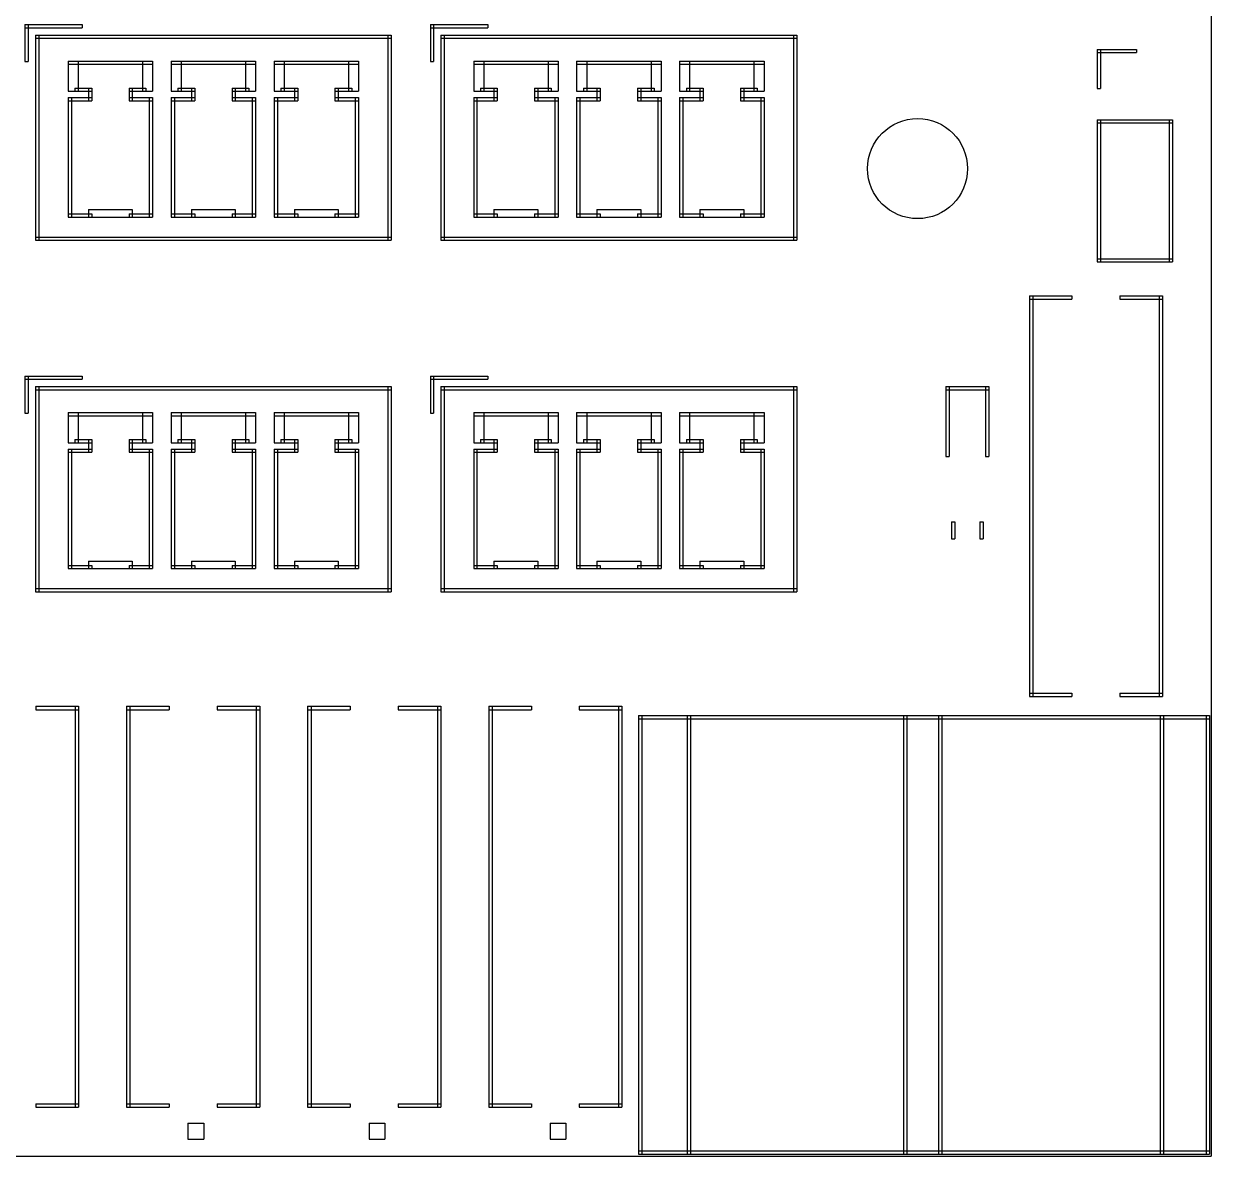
# Model space of a CAD drawing. Header units: metres. Extents: x 0 to 6012, y -4605 to 0.
# Drawn here: x 4131 to 5860, y -4605 to -2956 of the extents above; entities that cross this region are included whole.
import ezdxf

# ---------------------------------------------------------------- set-up
doc = ezdxf.new("R2010")
doc.units = ezdxf.units.M

msp = doc.modelspace()

# ---------------------------------------------------------------- linework, layer by layer
for p in [(5860.23622, 0), (0, -4604.96063)]:
    msp.add_line(p, (5860.23622, -4604.96063))
msp.add_circle((5432.503937, -3167.07874), 72.834646)
at = {"layer": '1'}
for p, q in [((4132.480315, -2957.283465), (4215.944882, -2957.283465)), ((4132.480315, -2957.283465), (4132.480315, -2962.007874)), ((4132.480315, -2957.283465), (4137.204724, -2957.283465)), ((4132.480315, -2957.283465), (4132.480315, -3011.220472)), ((4137.204724, -2957.283465), (4137.204724, -3011.220472)), ((4215.944882, -2957.283465), (4215.944882, -2962.007874)), ((4723.031496, -2957.283465), (4806.496063, -2957.283465)), ((4723.031496, -2957.283465), (4723.031496, -2962.007874)), ((4723.031496, -2957.283465), (4727.755906, -2957.283465)), ((4723.031496, -2957.283465), (4723.031496, -3011.220472)), ((4727.755906, -2957.283465), (4727.755906, -3011.220472)), ((4806.496063, -2957.283465), (4806.496063, -2962.007874)), ((4132.480315, -2962.007874), (4215.944882, -2962.007874)), ((4147.834646, -2972.637795), (4152.559055, -2972.637795)), ((4147.834646, -2972.637795), (4147.834646, -3271.456693)), ((4147.834646, -2972.637795), (4665.944882, -2972.637795)), ((4147.834646, -2972.637795), (4147.834646, -2977.362205)), ((4152.559055, -2972.637795), (4152.559055, -3271.456693)), ((4661.220472, -2972.637795), (4665.944882, -2972.637795)), ((4661.220472, -2972.637795), (4661.220472, -3271.456693)), ((4665.944882, -2972.637795), (4665.944882, -2977.362205)), ((4665.944882, -2972.637795), (4665.944882, -3271.456693)), ((4723.031496, -2962.007874), (4806.496063, -2962.007874)), ((4738.385827, -2972.637795), (4743.110236, -2972.637795)), ((4738.385827, -2972.637795), (4738.385827, -3271.456693)), ((4738.385827, -2972.637795), (5256.496063, -2972.637795)), ((4738.385827, -2972.637795), (4738.385827, -2977.362205)), ((4743.110236, -2972.637795), (4743.110236, -3271.456693)), ((5251.771654, -2972.637795), (5256.496063, -2972.637795)), ((5251.771654, -2972.637795), (5251.771654, -3271.456693)), ((5256.496063, -2972.637795), (5256.496063, -2977.362205)), ((5256.496063, -2972.637795), (5256.496063, -3271.456693)), ((4147.834646, -2977.362205), (4665.944882, -2977.362205)), ((4738.385827, -2977.362205), (5256.496063, -2977.362205)), ((5694.291339, -2993.503937), (5699.015748, -2993.503937)), ((5694.291339, -2993.503937), (5694.291339, -3050.590551)), ((5694.291339, -2993.503937), (5751.377953, -2993.503937)), ((5694.291339, -2993.503937), (5694.291339, -2998.228346)), ((5694.291339, -2998.228346), (5751.377953, -2998.228346)), ((5699.015748, -2993.503937), (5699.015748, -3050.590551)), ((5751.377953, -2993.503937), (5751.377953, -2998.228346)), ((4132.480315, -3011.220472), (4137.204724, -3011.220472)), ((4195.472441, -3010.433071), (4210.03937, -3010.433071)), ((4195.472441, -3010.433071), (4195.472441, -3054.527559)), ((4195.472441, -3010.433071), (4318.307087, -3010.433071)), ((4195.472441, -3010.433071), (4195.472441, -3015.15748)), ((4195.472441, -3015.15748), (4318.307087, -3015.15748)), ((4210.03937, -3010.433071), (4210.03937, -3054.527559)), ((4303.740157, -3010.433071), (4318.307087, -3010.433071)), ((4303.740157, -3010.433071), (4303.740157, -3054.527559)), ((4318.307087, -3010.433071), (4318.307087, -3015.15748)), ((4318.307087, -3010.433071), (4318.307087, -3054.527559)), ((4345.472441, -3010.433071), (4468.307087, -3010.433071)), ((4345.472441, -3010.433071), (4345.472441, -3015.15748)), ((4345.472441, -3010.433071), (4360.03937, -3010.433071)), ((4345.472441, -3010.433071), (4345.472441, -3054.527559)), ((4345.472441, -3015.15748), (4468.307087, -3015.15748)), ((4360.03937, -3010.433071), (4360.03937, -3054.527559)), ((4453.740157, -3010.433071), (4468.307087, -3010.433071)), ((4453.740157, -3010.433071), (4453.740157, -3054.527559)), ((4468.307087, -3010.433071), (4468.307087, -3054.527559)), ((4468.307087, -3010.433071), (4468.307087, -3015.15748)), ((4495.472441, -3010.433071), (4618.307087, -3010.433071)), ((4495.472441, -3010.433071), (4495.472441, -3015.15748)), ((4495.472441, -3010.433071), (4510.03937, -3010.433071)), ((4495.472441, -3010.433071), (4495.472441, -3054.527559)), ((4495.472441, -3015.15748), (4618.307087, -3015.15748)), ((4510.03937, -3010.433071), (4510.03937, -3054.527559)), ((4603.740157, -3010.433071), (4618.307087, -3010.433071)), ((4603.740157, -3010.433071), (4603.740157, -3054.527559)), ((4618.307087, -3010.433071), (4618.307087, -3015.15748)), ((4618.307087, -3010.433071), (4618.307087, -3054.527559)), ((4723.031496, -3011.220472), (4727.755906, -3011.220472)), ((4786.023622, -3010.433071), (4800.590551, -3010.433071)), ((4786.023622, -3010.433071), (4786.023622, -3054.527559)), ((4786.023622, -3010.433071), (4908.858268, -3010.433071)), ((4786.023622, -3010.433071), (4786.023622, -3015.15748)), ((4786.023622, -3015.15748), (4908.858268, -3015.15748)), ((4800.590551, -3010.433071), (4800.590551, -3054.527559)), ((4894.291339, -3010.433071), (4908.858268, -3010.433071)), ((4894.291339, -3010.433071), (4894.291339, -3054.527559)), ((4908.858268, -3010.433071), (4908.858268, -3015.15748)), ((4908.858268, -3010.433071), (4908.858268, -3054.527559)), ((4936.023622, -3010.433071), (5058.858268, -3010.433071)), ((4936.023622, -3010.433071), (4936.023622, -3015.15748)), ((4936.023622, -3010.433071), (4950.590551, -3010.433071)), ((4936.023622, -3010.433071), (4936.023622, -3054.527559)), ((4936.023622, -3015.15748), (5058.858268, -3015.15748)), ((4950.590551, -3010.433071), (4950.590551, -3054.527559)), ((5044.291339, -3010.433071), (5058.858268, -3010.433071)), ((5044.291339, -3010.433071), (5044.291339, -3054.527559)), ((5058.858268, -3010.433071), (5058.858268, -3054.527559)), ((5058.858268, -3010.433071), (5058.858268, -3015.15748)), ((5086.023622, -3010.433071), (5208.858268, -3010.433071)), ((5086.023622, -3010.433071), (5086.023622, -3015.15748)), ((5086.023622, -3010.433071), (5100.590551, -3010.433071)), ((5086.023622, -3010.433071), (5086.023622, -3054.527559)), ((5086.023622, -3015.15748), (5208.858268, -3015.15748)), ((5100.590551, -3010.433071), (5100.590551, -3054.527559)), ((5194.291339, -3010.433071), (5208.858268, -3010.433071)), ((5194.291339, -3010.433071), (5194.291339, -3054.527559)), ((5208.858268, -3010.433071), (5208.858268, -3015.15748)), ((5208.858268, -3010.433071), (5208.858268, -3054.527559)), ((4195.472441, -3054.527559), (4210.03937, -3054.527559)), ((4205.314961, -3049.80315), (4229.724409, -3049.80315)), ((4205.314961, -3049.80315), (4205.314961, -3054.527559)), ((4205.314961, -3054.527559), (4229.724409, -3054.527559)), ((4225, -3049.80315), (4229.724409, -3049.80315)), ((4225, -3049.80315), (4225, -3068.307087)), ((4229.724409, -3049.80315), (4229.724409, -3068.307087)), ((4229.724409, -3049.80315), (4229.724409, -3054.527559)), ((4284.055118, -3049.80315), (4308.464567, -3049.80315)), ((4284.055118, -3049.80315), (4284.055118, -3054.527559)), ((4284.055118, -3049.80315), (4288.779528, -3049.80315)), ((4284.055118, -3049.80315), (4284.055118, -3068.307087)), ((4284.055118, -3054.527559), (4308.464567, -3054.527559)), ((4288.779528, -3049.80315), (4288.779528, -3068.307087)), ((4303.740157, -3054.527559), (4318.307087, -3054.527559)), ((4308.464567, -3049.80315), (4308.464567, -3054.527559)), ((4345.472441, -3054.527559), (4360.03937, -3054.527559)), ((4355.314961, -3049.80315), (4379.724409, -3049.80315)), ((4355.314961, -3049.80315), (4355.314961, -3054.527559)), ((4355.314961, -3054.527559), (4379.724409, -3054.527559)), ((4375, -3049.80315), (4379.724409, -3049.80315)), ((4375, -3049.80315), (4375, -3068.307087)), ((4379.724409, -3049.80315), (4379.724409, -3068.307087)), ((4379.724409, -3049.80315), (4379.724409, -3054.527559)), ((4434.055118, -3049.80315), (4458.464567, -3049.80315)), ((4434.055118, -3049.80315), (4434.055118, -3054.527559)), ((4434.055118, -3049.80315), (4438.779528, -3049.80315)), ((4434.055118, -3049.80315), (4434.055118, -3068.307087)), ((4434.055118, -3054.527559), (4458.464567, -3054.527559)), ((4438.779528, -3049.80315), (4438.779528, -3068.307087)), ((4453.740157, -3054.527559), (4468.307087, -3054.527559)), ((4458.464567, -3049.80315), (4458.464567, -3054.527559)), ((4495.472441, -3054.527559), (4510.03937, -3054.527559)), ((4505.314961, -3049.80315), (4529.724409, -3049.80315)), ((4505.314961, -3049.80315), (4505.314961, -3054.527559)), ((4505.314961, -3054.527559), (4529.724409, -3054.527559)), ((4525, -3049.80315), (4529.724409, -3049.80315)), ((4525, -3049.80315), (4525, -3068.307087)), ((4529.724409, -3049.80315), (4529.724409, -3054.527559)), ((4529.724409, -3049.80315), (4529.724409, -3068.307087)), ((4584.055118, -3049.80315), (4588.779528, -3049.80315)), ((4584.055118, -3049.80315), (4584.055118, -3068.307087)), ((4584.055118, -3049.80315), (4608.464567, -3049.80315)), ((4584.055118, -3049.80315), (4584.055118, -3054.527559)), ((4584.055118, -3054.527559), (4608.464567, -3054.527559)), ((4588.779528, -3049.80315), (4588.779528, -3068.307087)), ((4603.740157, -3054.527559), (4618.307087, -3054.527559)), ((4608.464567, -3049.80315), (4608.464567, -3054.527559)), ((4786.023622, -3054.527559), (4800.590551, -3054.527559)), ((4795.866142, -3049.80315), (4820.275591, -3049.80315)), ((4795.866142, -3049.80315), (4795.866142, -3054.527559)), ((4795.866142, -3054.527559), (4820.275591, -3054.527559)), ((4815.551181, -3049.80315), (4820.275591, -3049.80315)), ((4815.551181, -3049.80315), (4815.551181, -3068.307087)), ((4820.275591, -3049.80315), (4820.275591, -3068.307087)), ((4820.275591, -3049.80315), (4820.275591, -3054.527559)), ((4874.606299, -3049.80315), (4899.015748, -3049.80315)), ((4874.606299, -3049.80315), (4874.606299, -3054.527559)), ((4874.606299, -3049.80315), (4879.330709, -3049.80315)), ((4874.606299, -3049.80315), (4874.606299, -3068.307087)), ((4874.606299, -3054.527559), (4899.015748, -3054.527559)), ((4879.330709, -3049.80315), (4879.330709, -3068.307087)), ((4894.291339, -3054.527559), (4908.858268, -3054.527559)), ((4899.015748, -3049.80315), (4899.015748, -3054.527559)), ((4936.023622, -3054.527559), (4950.590551, -3054.527559)), ((4945.866142, -3049.80315), (4970.275591, -3049.80315)), ((4945.866142, -3049.80315), (4945.866142, -3054.527559)), ((4945.866142, -3054.527559), (4970.275591, -3054.527559)), ((4965.551181, -3049.80315), (4970.275591, -3049.80315)), ((4965.551181, -3049.80315), (4965.551181, -3068.307087)), ((4970.275591, -3049.80315), (4970.275591, -3068.307087)), ((4970.275591, -3049.80315), (4970.275591, -3054.527559)), ((5024.606299, -3049.80315), (5049.015748, -3049.80315)), ((5024.606299, -3049.80315), (5024.606299, -3054.527559)), ((5024.606299, -3049.80315), (5029.330709, -3049.80315)), ((5024.606299, -3049.80315), (5024.606299, -3068.307087)), ((5024.606299, -3054.527559), (5049.015748, -3054.527559)), ((5029.330709, -3049.80315), (5029.330709, -3068.307087)), ((5044.291339, -3054.527559), (5058.858268, -3054.527559)), ((5049.015748, -3049.80315), (5049.015748, -3054.527559)), ((5086.023622, -3054.527559), (5100.590551, -3054.527559)), ((5095.866142, -3049.80315), (5120.275591, -3049.80315)), ((5095.866142, -3049.80315), (5095.866142, -3054.527559)), ((5095.866142, -3054.527559), (5120.275591, -3054.527559)), ((5115.551181, -3049.80315), (5120.275591, -3049.80315)), ((5115.551181, -3049.80315), (5115.551181, -3068.307087)), ((5120.275591, -3049.80315), (5120.275591, -3054.527559)), ((5120.275591, -3049.80315), (5120.275591, -3068.307087)), ((5174.606299, -3049.80315), (5179.330709, -3049.80315)), ((5174.606299, -3049.80315), (5174.606299, -3068.307087)), ((5174.606299, -3049.80315), (5199.015748, -3049.80315)), ((5174.606299, -3049.80315), (5174.606299, -3054.527559)), ((5174.606299, -3054.527559), (5199.015748, -3054.527559)), ((5179.330709, -3049.80315), (5179.330709, -3068.307087)), ((5194.291339, -3054.527559), (5208.858268, -3054.527559)), ((5199.015748, -3049.80315), (5199.015748, -3054.527559)), ((5694.291339, -3050.590551), (5699.015748, -3050.590551)), ((4195.472441, -3063.582677), (4200.19685, -3063.582677)), ((4195.472441, -3063.582677), (4195.472441, -3237.598425)), ((4195.472441, -3063.582677), (4229.724409, -3063.582677)), ((4195.472441, -3063.582677), (4195.472441, -3068.307087)), ((4195.472441, -3068.307087), (4229.724409, -3068.307087)), ((4200.19685, -3063.582677), (4200.19685, -3237.598425)), ((4225, -3068.307087), (4229.724409, -3068.307087)), ((4229.724409, -3063.582677), (4229.724409, -3068.307087)), ((4284.055118, -3063.582677), (4318.307087, -3063.582677)), ((4284.055118, -3063.582677), (4284.055118, -3068.307087)), ((4284.055118, -3068.307087), (4288.779528, -3068.307087)), ((4284.055118, -3068.307087), (4318.307087, -3068.307087)), ((4313.582677, -3063.582677), (4318.307087, -3063.582677)), ((4313.582677, -3063.582677), (4313.582677, -3237.598425)), ((4318.307087, -3063.582677), (4318.307087, -3237.598425)), ((4318.307087, -3063.582677), (4318.307087, -3068.307087)), ((4345.472441, -3063.582677), (4379.724409, -3063.582677)), ((4345.472441, -3063.582677), (4345.472441, -3068.307087)), ((4345.472441, -3063.582677), (4350.19685, -3063.582677)), ((4345.472441, -3063.582677), (4345.472441, -3237.598425)), ((4345.472441, -3068.307087), (4379.724409, -3068.307087)), ((4350.19685, -3063.582677), (4350.19685, -3237.598425)), ((4375, -3068.307087), (4379.724409, -3068.307087)), ((4379.724409, -3063.582677), (4379.724409, -3068.307087)), ((4434.055118, -3063.582677), (4468.307087, -3063.582677)), ((4434.055118, -3063.582677), (4434.055118, -3068.307087)), ((4434.055118, -3068.307087), (4468.307087, -3068.307087)), ((4434.055118, -3068.307087), (4438.779528, -3068.307087)), ((4463.582677, -3063.582677), (4468.307087, -3063.582677)), ((4463.582677, -3063.582677), (4463.582677, -3237.598425)), ((4468.307087, -3063.582677), (4468.307087, -3068.307087)), ((4468.307087, -3063.582677), (4468.307087, -3237.598425)), ((4495.472441, -3063.582677), (4500.19685, -3063.582677)), ((4495.472441, -3063.582677), (4495.472441, -3237.598425)), ((4495.472441, -3063.582677), (4529.724409, -3063.582677)), ((4495.472441, -3063.582677), (4495.472441, -3068.307087)), ((4495.472441, -3068.307087), (4529.724409, -3068.307087)), ((4500.19685, -3063.582677), (4500.19685, -3237.598425)), ((4525, -3068.307087), (4529.724409, -3068.307087)), ((4529.724409, -3063.582677), (4529.724409, -3068.307087)), ((4584.055118, -3063.582677), (4618.307087, -3063.582677)), ((4584.055118, -3063.582677), (4584.055118, -3068.307087)), ((4584.055118, -3068.307087), (4588.779528, -3068.307087)), ((4584.055118, -3068.307087), (4618.307087, -3068.307087)), ((4613.582677, -3063.582677), (4618.307087, -3063.582677)), ((4613.582677, -3063.582677), (4613.582677, -3237.598425)), ((4618.307087, -3063.582677), (4618.307087, -3068.307087)), ((4618.307087, -3063.582677), (4618.307087, -3237.598425)), ((4786.023622, -3063.582677), (4790.748031, -3063.582677)), ((4786.023622, -3063.582677), (4786.023622, -3237.598425)), ((4786.023622, -3063.582677), (4820.275591, -3063.582677)), ((4786.023622, -3063.582677), (4786.023622, -3068.307087)), ((4786.023622, -3068.307087), (4820.275591, -3068.307087)), ((4790.748031, -3063.582677), (4790.748031, -3237.598425)), ((4815.551181, -3068.307087), (4820.275591, -3068.307087)), ((4820.275591, -3063.582677), (4820.275591, -3068.307087)), ((4874.606299, -3063.582677), (4908.858268, -3063.582677)), ((4874.606299, -3063.582677), (4874.606299, -3068.307087)), ((4874.606299, -3068.307087), (4879.330709, -3068.307087)), ((4874.606299, -3068.307087), (4908.858268, -3068.307087)), ((4904.133858, -3063.582677), (4908.858268, -3063.582677)), ((4904.133858, -3063.582677), (4904.133858, -3237.598425)), ((4908.858268, -3063.582677), (4908.858268, -3237.598425)), ((4908.858268, -3063.582677), (4908.858268, -3068.307087)), ((4936.023622, -3063.582677), (4970.275591, -3063.582677)), ((4936.023622, -3063.582677), (4936.023622, -3068.307087)), ((4936.023622, -3063.582677), (4940.748031, -3063.582677)), ((4936.023622, -3063.582677), (4936.023622, -3237.598425)), ((4936.023622, -3068.307087), (4970.275591, -3068.307087)), ((4940.748031, -3063.582677), (4940.748031, -3237.598425)), ((4965.551181, -3068.307087), (4970.275591, -3068.307087)), ((4970.275591, -3063.582677), (4970.275591, -3068.307087)), ((5024.606299, -3063.582677), (5058.858268, -3063.582677)), ((5024.606299, -3063.582677), (5024.606299, -3068.307087)), ((5024.606299, -3068.307087), (5058.858268, -3068.307087)), ((5024.606299, -3068.307087), (5029.330709, -3068.307087)), ((5054.133858, -3063.582677), (5058.858268, -3063.582677)), ((5054.133858, -3063.582677), (5054.133858, -3237.598425)), ((5058.858268, -3063.582677), (5058.858268, -3068.307087)), ((5058.858268, -3063.582677), (5058.858268, -3237.598425)), ((5086.023622, -3063.582677), (5090.748031, -3063.582677)), ((5086.023622, -3063.582677), (5086.023622, -3237.598425)), ((5086.023622, -3063.582677), (5120.275591, -3063.582677)), ((5086.023622, -3063.582677), (5086.023622, -3068.307087)), ((5086.023622, -3068.307087), (5120.275591, -3068.307087)), ((5090.748031, -3063.582677), (5090.748031, -3237.598425)), ((5115.551181, -3068.307087), (5120.275591, -3068.307087)), ((5120.275591, -3063.582677), (5120.275591, -3068.307087)), ((5174.606299, -3063.582677), (5208.858268, -3063.582677)), ((5174.606299, -3063.582677), (5174.606299, -3068.307087)), ((5174.606299, -3068.307087), (5179.330709, -3068.307087)), ((5174.606299, -3068.307087), (5208.858268, -3068.307087)), ((5204.133858, -3063.582677), (5208.858268, -3063.582677)), ((5204.133858, -3063.582677), (5204.133858, -3237.598425)), ((5208.858268, -3063.582677), (5208.858268, -3068.307087)), ((5208.858268, -3063.582677), (5208.858268, -3237.598425)), ((5694.291339, -3095.866142), (5803.740157, -3095.866142)), ((5694.291339, -3095.866142), (5694.291339, -3100.590551)), ((5694.291339, -3095.866142), (5699.015748, -3095.866142)), ((5694.291339, -3095.866142), (5694.291339, -3302.952756)), ((5694.291339, -3100.590551), (5803.740157, -3100.590551)), ((5699.015748, -3095.866142), (5699.015748, -3302.952756)), ((5799.015748, -3095.866142), (5803.740157, -3095.866142)), ((5799.015748, -3095.866142), (5799.015748, -3302.952756)), ((5803.740157, -3095.866142), (5803.740157, -3100.590551)), ((5803.740157, -3095.866142), (5803.740157, -3302.952756)), ((4195.472441, -3232.874016), (4229.724409, -3232.874016)), ((4195.472441, -3232.874016), (4195.472441, -3237.598425)), ((4225, -3226.65), (4288.76563, -3226.65)), ((4225, -3226.65), (4225, -3237.598425)), ((4229.724409, -3232.874016), (4229.724409, -3237.598425)), ((4284.055118, -3232.874016), (4318.307087, -3232.874016)), ((4284.055118, -3232.874016), (4284.055118, -3237.598425)), ((4288.76563, -3226.65), (4288.76563, -3237.598425)), ((4318.307087, -3232.874016), (4318.307087, -3237.598425)), ((4345.472441, -3232.874016), (4379.724409, -3232.874016)), ((4345.472441, -3232.874016), (4345.472441, -3237.598425)), ((4375, -3226.65), (4438.76563, -3226.65)), ((4375, -3226.65), (4375, -3237.598425)), ((4379.724409, -3232.874016), (4379.724409, -3237.598425)), ((4434.055118, -3232.874016), (4468.307087, -3232.874016)), ((4434.055118, -3232.874016), (4434.055118, -3237.598425)), ((4438.76563, -3226.65), (4438.76563, -3237.598425)), ((4468.307087, -3232.874016), (4468.307087, -3237.598425)), ((4495.472441, -3232.874016), (4529.724409, -3232.874016)), ((4495.472441, -3232.874016), (4495.472441, -3237.598425)), ((4525, -3226.65), (4588.76563, -3226.65)), ((4525, -3226.65), (4525, -3237.598425)), ((4529.724409, -3232.874016), (4529.724409, -3237.598425)), ((4584.055118, -3232.874016), (4618.307087, -3232.874016)), ((4584.055118, -3232.874016), (4584.055118, -3237.598425)), ((4588.76563, -3226.65), (4588.76563, -3237.598425)), ((4618.307087, -3232.874016), (4618.307087, -3237.598425)), ((4786.023622, -3232.874016), (4820.275591, -3232.874016)), ((4786.023622, -3232.874016), (4786.023622, -3237.598425)), ((4815.551181, -3226.65), (4879.316811, -3226.65)), ((4815.551181, -3226.65), (4815.551181, -3237.598425)), ((4820.275591, -3232.874016), (4820.275591, -3237.598425)), ((4874.606299, -3232.874016), (4908.858268, -3232.874016)), ((4874.606299, -3232.874016), (4874.606299, -3237.598425)), ((4879.316811, -3226.65), (4879.316811, -3237.598425)), ((4908.858268, -3232.874016), (4908.858268, -3237.598425)), ((4936.023622, -3232.874016), (4970.275591, -3232.874016)), ((4936.023622, -3232.874016), (4936.023622, -3237.598425)), ((4965.551181, -3226.65), (5029.316811, -3226.65)), ((4965.551181, -3226.65), (4965.551181, -3237.598425)), ((4970.275591, -3232.874016), (4970.275591, -3237.598425)), ((5024.606299, -3232.874016), (5058.858268, -3232.874016)), ((5024.606299, -3232.874016), (5024.606299, -3237.598425)), ((5029.316811, -3226.65), (5029.316811, -3237.598425)), ((5058.858268, -3232.874016), (5058.858268, -3237.598425)), ((5086.023622, -3232.874016), (5120.275591, -3232.874016)), ((5086.023622, -3232.874016), (5086.023622, -3237.598425)), ((5115.551181, -3226.65), (5179.316811, -3226.65)), ((5115.551181, -3226.65), (5115.551181, -3237.598425)), ((5120.275591, -3232.874016), (5120.275591, -3237.598425)), ((5174.606299, -3232.874016), (5208.858268, -3232.874016)), ((5174.606299, -3232.874016), (5174.606299, -3237.598425)), ((5179.316811, -3226.65), (5179.316811, -3237.598425)), ((5208.858268, -3232.874016), (5208.858268, -3237.598425)), ((4195.472441, -3237.598425), (4200.19685, -3237.598425)), ((4195.472441, -3237.598425), (4229.724409, -3237.598425)), ((4225, -3237.598425), (4288.76563, -3237.598425)), ((4284.055118, -3237.598425), (4318.307087, -3237.598425)), ((4313.582677, -3237.598425), (4318.307087, -3237.598425)), ((4345.472441, -3237.598425), (4379.724409, -3237.598425)), ((4345.472441, -3237.598425), (4350.19685, -3237.598425)), ((4375, -3237.598425), (4438.76563, -3237.598425)), ((4434.055118, -3237.598425), (4468.307087, -3237.598425)), ((4463.582677, -3237.598425), (4468.307087, -3237.598425)), ((4495.472441, -3237.598425), (4529.724409, -3237.598425)), ((4495.472441, -3237.598425), (4500.19685, -3237.598425)), ((4525, -3237.598425), (4588.76563, -3237.598425)), ((4584.055118, -3237.598425), (4618.307087, -3237.598425)), ((4613.582677, -3237.598425), (4618.307087, -3237.598425)), ((4786.023622, -3237.598425), (4790.748031, -3237.598425)), ((4786.023622, -3237.598425), (4820.275591, -3237.598425)), ((4815.551181, -3237.598425), (4879.316811, -3237.598425)), ((4874.606299, -3237.598425), (4908.858268, -3237.598425)), ((4904.133858, -3237.598425), (4908.858268, -3237.598425)), ((4936.023622, -3237.598425), (4970.275591, -3237.598425)), ((4936.023622, -3237.598425), (4940.748031, -3237.598425)), ((4965.551181, -3237.598425), (5029.316811, -3237.598425)), ((5024.606299, -3237.598425), (5058.858268, -3237.598425)), ((5054.133858, -3237.598425), (5058.858268, -3237.598425)), ((5086.023622, -3237.598425), (5120.275591, -3237.598425)), ((5086.023622, -3237.598425), (5090.748031, -3237.598425)), ((5115.551181, -3237.598425), (5179.316811, -3237.598425)), ((5174.606299, -3237.598425), (5208.858268, -3237.598425)), ((5204.133858, -3237.598425), (5208.858268, -3237.598425)), ((4147.834646, -3266.732283), (4665.944882, -3266.732283)), ((4147.834646, -3266.732283), (4147.834646, -3271.456693)), ((4665.944882, -3266.732283), (4665.944882, -3271.456693)), ((4738.385827, -3266.732283), (5256.496063, -3266.732283)), ((4738.385827, -3266.732283), (4738.385827, -3271.456693)), ((5256.496063, -3266.732283), (5256.496063, -3271.456693)), ((4147.834646, -3271.456693), (4152.559055, -3271.456693)), ((4147.834646, -3271.456693), (4665.944882, -3271.456693)), ((4661.220472, -3271.456693), (4665.944882, -3271.456693)), ((4738.385827, -3271.456693), (4743.110236, -3271.456693)), ((4738.385827, -3271.456693), (5256.496063, -3271.456693)), ((5251.771654, -3271.456693), (5256.496063, -3271.456693)), ((5694.291339, -3298.228346), (5803.740157, -3298.228346)), ((5694.291339, -3298.228346), (5694.291339, -3302.952756)), ((5694.291339, -3302.952756), (5699.015748, -3302.952756)), ((5694.291339, -3302.952756), (5803.740157, -3302.952756)), ((5799.015748, -3302.952756), (5803.740157, -3302.952756)), ((5803.740157, -3298.228346), (5803.740157, -3302.952756)), ((5595.295276, -3352.106299), (5600.295276, -3352.106299)), ((5595.295276, -3352.106299), (5595.295276, -3935.846457)), ((5595.295276, -3352.106299), (5657.38189, -3352.106299)), ((5595.295276, -3352.106299), (5595.295276, -3357.106299)), ((5600.295276, -3352.106299), (5600.295276, -3935.846457)), ((5657.38189, -3352.106299), (5657.38189, -3357.106299)), ((5727.185039, -3352.106299), (5789.271654, -3352.106299)), ((5727.185039, -3352.106299), (5727.185039, -3357.106299)), ((5784.271654, -3352.106299), (5789.271654, -3352.106299)), ((5784.271654, -3352.106299), (5784.271654, -3935.846457)), ((5789.271654, -3352.106299), (5789.271654, -3935.846457)), ((5789.271654, -3352.106299), (5789.271654, -3357.106299)), ((5595.295276, -3357.106299), (5657.38189, -3357.106299)), ((5727.185039, -3357.106299), (5789.271654, -3357.106299)), ((4132.480315, -3469.094488), (4215.944882, -3469.094488)), ((4132.480315, -3469.094488), (4132.480315, -3473.818898)), ((4132.480315, -3469.094488), (4137.204724, -3469.094488)), ((4132.480315, -3469.094488), (4132.480315, -3523.031496)), ((4132.480315, -3473.818898), (4215.944882, -3473.818898)), ((4137.204724, -3469.094488), (4137.204724, -3523.031496)), ((4215.944882, -3469.094488), (4215.944882, -3473.818898)), ((4723.031496, -3469.094488), (4806.496063, -3469.094488)), ((4723.031496, -3469.094488), (4723.031496, -3473.818898)), ((4723.031496, -3469.094488), (4727.755906, -3469.094488)), ((4723.031496, -3469.094488), (4723.031496, -3523.031496)), ((4723.031496, -3473.818898), (4806.496063, -3473.818898)), ((4727.755906, -3469.094488), (4727.755906, -3523.031496)), ((4806.496063, -3469.094488), (4806.496063, -3473.818898)), ((4147.834646, -3484.448819), (4152.559055, -3484.448819)), ((4147.834646, -3484.448819), (4147.834646, -3783.267717)), ((4147.834646, -3484.448819), (4665.944882, -3484.448819)), ((4147.834646, -3484.448819), (4147.834646, -3489.173228)), ((4147.834646, -3489.173228), (4665.944882, -3489.173228)), ((4152.559055, -3484.448819), (4152.559055, -3783.267717)), ((4661.220472, -3484.448819), (4665.944882, -3484.448819)), ((4661.220472, -3484.448819), (4661.220472, -3783.267717)), ((4665.944882, -3484.448819), (4665.944882, -3489.173228)), ((4665.944882, -3484.448819), (4665.944882, -3783.267717)), ((4738.385827, -3484.448819), (4743.110236, -3484.448819)), ((4738.385827, -3484.448819), (4738.385827, -3783.267717)), ((4738.385827, -3484.448819), (5256.496063, -3484.448819)), ((4738.385827, -3484.448819), (4738.385827, -3489.173228)), ((4738.385827, -3489.173228), (5256.496063, -3489.173228)), ((4743.110236, -3484.448819), (4743.110236, -3783.267717)), ((5251.771654, -3484.448819), (5256.496063, -3484.448819)), ((5251.771654, -3484.448819), (5251.771654, -3783.267717)), ((5256.496063, -3484.448819), (5256.496063, -3489.173228)), ((5256.496063, -3484.448819), (5256.496063, -3783.267717)), ((5473.622047, -3484.448819), (5478.346457, -3484.448819)), ((5473.622047, -3484.448819), (5473.622047, -3586.023622)), ((5473.622047, -3484.448819), (5536.220472, -3484.448819)), ((5473.622047, -3484.448819), (5473.622047, -3489.173228)), ((5473.622047, -3489.173228), (5536.220472, -3489.173228)), ((5478.346457, -3484.448819), (5478.346457, -3586.023622)), ((5531.496063, -3484.448819), (5536.220472, -3484.448819)), ((5531.496063, -3484.448819), (5531.496063, -3586.023622)), ((5536.220472, -3484.448819), (5536.220472, -3586.023622)), ((5536.220472, -3484.448819), (5536.220472, -3489.173228)), ((4132.480315, -3523.031496), (4137.204724, -3523.031496)), ((4195.472441, -3522.244094), (4210.03937, -3522.244094)), ((4195.472441, -3522.244094), (4195.472441, -3566.338583)), ((4195.472441, -3522.244094), (4318.307087, -3522.244094)), ((4195.472441, -3522.244094), (4195.472441, -3526.968504)), ((4195.472441, -3526.968504), (4318.307087, -3526.968504)), ((4210.03937, -3522.244094), (4210.03937, -3566.338583)), ((4303.740157, -3522.244094), (4318.307087, -3522.244094)), ((4303.740157, -3522.244094), (4303.740157, -3566.338583)), ((4318.307087, -3522.244094), (4318.307087, -3526.968504)), ((4318.307087, -3522.244094), (4318.307087, -3566.338583)), ((4345.472441, -3522.244094), (4468.307087, -3522.244094)), ((4345.472441, -3522.244094), (4345.472441, -3526.968504)), ((4345.472441, -3522.244094), (4360.03937, -3522.244094)), ((4345.472441, -3522.244094), (4345.472441, -3566.338583)), ((4345.472441, -3526.968504), (4468.307087, -3526.968504)), ((4360.03937, -3522.244094), (4360.03937, -3566.338583)), ((4453.740157, -3522.244094), (4468.307087, -3522.244094)), ((4453.740157, -3522.244094), (4453.740157, -3566.338583)), ((4468.307087, -3522.244094), (4468.307087, -3566.338583)), ((4468.307087, -3522.244094), (4468.307087, -3526.968504)), ((4495.472441, -3522.244094), (4618.307087, -3522.244094)), ((4495.472441, -3522.244094), (4495.472441, -3526.968504)), ((4495.472441, -3522.244094), (4510.03937, -3522.244094)), ((4495.472441, -3522.244094), (4495.472441, -3566.338583)), ((4495.472441, -3526.968504), (4618.307087, -3526.968504)), ((4510.03937, -3522.244094), (4510.03937, -3566.338583)), ((4603.740157, -3522.244094), (4618.307087, -3522.244094)), ((4603.740157, -3522.244094), (4603.740157, -3566.338583)), ((4618.307087, -3522.244094), (4618.307087, -3526.968504)), ((4618.307087, -3522.244094), (4618.307087, -3566.338583)), ((4723.031496, -3523.031496), (4727.755906, -3523.031496)), ((4786.023622, -3522.244094), (4800.590551, -3522.244094)), ((4786.023622, -3522.244094), (4786.023622, -3566.338583)), ((4786.023622, -3522.244094), (4908.858268, -3522.244094)), ((4786.023622, -3522.244094), (4786.023622, -3526.968504)), ((4786.023622, -3526.968504), (4908.858268, -3526.968504)), ((4800.590551, -3522.244094), (4800.590551, -3566.338583)), ((4894.291339, -3522.244094), (4908.858268, -3522.244094)), ((4894.291339, -3522.244094), (4894.291339, -3566.338583)), ((4908.858268, -3522.244094), (4908.858268, -3526.968504)), ((4908.858268, -3522.244094), (4908.858268, -3566.338583)), ((4936.023622, -3522.244094), (5058.858268, -3522.244094)), ((4936.023622, -3522.244094), (4936.023622, -3526.968504)), ((4936.023622, -3522.244094), (4950.590551, -3522.244094)), ((4936.023622, -3522.244094), (4936.023622, -3566.338583)), ((4936.023622, -3526.968504), (5058.858268, -3526.968504)), ((4950.590551, -3522.244094), (4950.590551, -3566.338583)), ((5044.291339, -3522.244094), (5058.858268, -3522.244094)), ((5044.291339, -3522.244094), (5044.291339, -3566.338583)), ((5058.858268, -3522.244094), (5058.858268, -3566.338583)), ((5058.858268, -3522.244094), (5058.858268, -3526.968504)), ((5086.023622, -3522.244094), (5208.858268, -3522.244094)), ((5086.023622, -3522.244094), (5086.023622, -3526.968504)), ((5086.023622, -3522.244094), (5100.590551, -3522.244094)), ((5086.023622, -3522.244094), (5086.023622, -3566.338583)), ((5086.023622, -3526.968504), (5208.858268, -3526.968504)), ((5100.590551, -3522.244094), (5100.590551, -3566.338583)), ((5194.291339, -3522.244094), (5208.858268, -3522.244094)), ((5194.291339, -3522.244094), (5194.291339, -3566.338583)), ((5208.858268, -3522.244094), (5208.858268, -3526.968504)), ((5208.858268, -3522.244094), (5208.858268, -3566.338583)), ((4205.314961, -3561.614173), (4229.724409, -3561.614173)), ((4205.314961, -3561.614173), (4205.314961, -3566.338583)), ((4225, -3561.614173), (4229.724409, -3561.614173)), ((4225, -3561.614173), (4225, -3580.11811)), ((4229.724409, -3561.614173), (4229.724409, -3580.11811)), ((4229.724409, -3561.614173), (4229.724409, -3566.338583)), ((4284.055118, -3561.614173), (4308.464567, -3561.614173)), ((4284.055118, -3561.614173), (4284.055118, -3566.338583)), ((4284.055118, -3561.614173), (4288.779528, -3561.614173)), ((4284.055118, -3561.614173), (4284.055118, -3580.11811)), ((4288.779528, -3561.614173), (4288.779528, -3580.11811)), ((4308.464567, -3561.614173), (4308.464567, -3566.338583)), ((4355.314961, -3561.614173), (4379.724409, -3561.614173)), ((4355.314961, -3561.614173), (4355.314961, -3566.338583)), ((4375, -3561.614173), (4379.724409, -3561.614173)), ((4375, -3561.614173), (4375, -3580.11811)), ((4379.724409, -3561.614173), (4379.724409, -3580.11811)), ((4379.724409, -3561.614173), (4379.724409, -3566.338583)), ((4434.055118, -3561.614173), (4458.464567, -3561.614173)), ((4434.055118, -3561.614173), (4434.055118, -3566.338583)), ((4434.055118, -3561.614173), (4438.779528, -3561.614173)), ((4434.055118, -3561.614173), (4434.055118, -3580.11811)), ((4438.779528, -3561.614173), (4438.779528, -3580.11811)), ((4458.464567, -3561.614173), (4458.464567, -3566.338583)), ((4505.314961, -3561.614173), (4529.724409, -3561.614173)), ((4505.314961, -3561.614173), (4505.314961, -3566.338583)), ((4525, -3561.614173), (4529.724409, -3561.614173)), ((4525, -3561.614173), (4525, -3580.11811)), ((4529.724409, -3561.614173), (4529.724409, -3566.338583)), ((4529.724409, -3561.614173), (4529.724409, -3580.11811)), ((4584.055118, -3561.614173), (4588.779528, -3561.614173)), ((4584.055118, -3561.614173), (4584.055118, -3580.11811)), ((4584.055118, -3561.614173), (4608.464567, -3561.614173)), ((4584.055118, -3561.614173), (4584.055118, -3566.338583)), ((4588.779528, -3561.614173), (4588.779528, -3580.11811)), ((4608.464567, -3561.614173), (4608.464567, -3566.338583)), ((4795.866142, -3561.614173), (4820.275591, -3561.614173)), ((4795.866142, -3561.614173), (4795.866142, -3566.338583)), ((4815.551181, -3561.614173), (4820.275591, -3561.614173)), ((4815.551181, -3561.614173), (4815.551181, -3580.11811)), ((4820.275591, -3561.614173), (4820.275591, -3580.11811)), ((4820.275591, -3561.614173), (4820.275591, -3566.338583)), ((4874.606299, -3561.614173), (4899.015748, -3561.614173)), ((4874.606299, -3561.614173), (4874.606299, -3566.338583)), ((4874.606299, -3561.614173), (4879.330709, -3561.614173)), ((4874.606299, -3561.614173), (4874.606299, -3580.11811)), ((4879.330709, -3561.614173), (4879.330709, -3580.11811)), ((4899.015748, -3561.614173), (4899.015748, -3566.338583)), ((4945.866142, -3561.614173), (4970.275591, -3561.614173)), ((4945.866142, -3561.614173), (4945.866142, -3566.338583)), ((4965.551181, -3561.614173), (4970.275591, -3561.614173)), ((4965.551181, -3561.614173), (4965.551181, -3580.11811)), ((4970.275591, -3561.614173), (4970.275591, -3580.11811)), ((4970.275591, -3561.614173), (4970.275591, -3566.338583)), ((5024.606299, -3561.614173), (5049.015748, -3561.614173)), ((5024.606299, -3561.614173), (5024.606299, -3566.338583)), ((5024.606299, -3561.614173), (5029.330709, -3561.614173)), ((5024.606299, -3561.614173), (5024.606299, -3580.11811)), ((5029.330709, -3561.614173), (5029.330709, -3580.11811)), ((5049.015748, -3561.614173), (5049.015748, -3566.338583)), ((5095.866142, -3561.614173), (5120.275591, -3561.614173)), ((5095.866142, -3561.614173), (5095.866142, -3566.338583)), ((5115.551181, -3561.614173), (5120.275591, -3561.614173)), ((5115.551181, -3561.614173), (5115.551181, -3580.11811)), ((5120.275591, -3561.614173), (5120.275591, -3566.338583)), ((5120.275591, -3561.614173), (5120.275591, -3580.11811)), ((5174.606299, -3561.614173), (5179.330709, -3561.614173)), ((5174.606299, -3561.614173), (5174.606299, -3580.11811)), ((5174.606299, -3561.614173), (5199.015748, -3561.614173)), ((5174.606299, -3561.614173), (5174.606299, -3566.338583)), ((5179.330709, -3561.614173), (5179.330709, -3580.11811)), ((5199.015748, -3561.614173), (5199.015748, -3566.338583)), ((4195.472441, -3566.338583), (4210.03937, -3566.338583)), ((4195.472441, -3575.393701), (4200.19685, -3575.393701)), ((4195.472441, -3575.393701), (4195.472441, -3749.409449)), ((4195.472441, -3575.393701), (4229.724409, -3575.393701)), ((4195.472441, -3575.393701), (4195.472441, -3580.11811)), ((4200.19685, -3575.393701), (4200.19685, -3749.409449)), ((4205.314961, -3566.338583), (4229.724409, -3566.338583)), ((4229.724409, -3575.393701), (4229.724409, -3580.11811)), ((4284.055118, -3566.338583), (4308.464567, -3566.338583)), ((4284.055118, -3575.393701), (4318.307087, -3575.393701)), ((4284.055118, -3575.393701), (4284.055118, -3580.11811)), ((4303.740157, -3566.338583), (4318.307087, -3566.338583)), ((4313.582677, -3575.393701), (4318.307087, -3575.393701)), ((4313.582677, -3575.393701), (4313.582677, -3749.409449)), ((4318.307087, -3575.393701), (4318.307087, -3749.409449)), ((4318.307087, -3575.393701), (4318.307087, -3580.11811)), ((4345.472441, -3566.338583), (4360.03937, -3566.338583)), ((4345.472441, -3575.393701), (4379.724409, -3575.393701)), ((4345.472441, -3575.393701), (4345.472441, -3580.11811)), ((4345.472441, -3575.393701), (4350.19685, -3575.393701)), ((4345.472441, -3575.393701), (4345.472441, -3749.409449)), ((4350.19685, -3575.393701), (4350.19685, -3749.409449)), ((4355.314961, -3566.338583), (4379.724409, -3566.338583)), ((4379.724409, -3575.393701), (4379.724409, -3580.11811)), ((4434.055118, -3566.338583), (4458.464567, -3566.338583)), ((4434.055118, -3575.393701), (4468.307087, -3575.393701)), ((4434.055118, -3575.393701), (4434.055118, -3580.11811)), ((4453.740157, -3566.338583), (4468.307087, -3566.338583)), ((4463.582677, -3575.393701), (4468.307087, -3575.393701)), ((4463.582677, -3575.393701), (4463.582677, -3749.409449)), ((4468.307087, -3575.393701), (4468.307087, -3580.11811)), ((4468.307087, -3575.393701), (4468.307087, -3749.409449)), ((4495.472441, -3566.338583), (4510.03937, -3566.338583)), ((4495.472441, -3575.393701), (4500.19685, -3575.393701)), ((4495.472441, -3575.393701), (4495.472441, -3749.409449)), ((4495.472441, -3575.393701), (4529.724409, -3575.393701)), ((4495.472441, -3575.393701), (4495.472441, -3580.11811)), ((4500.19685, -3575.393701), (4500.19685, -3749.409449)), ((4505.314961, -3566.338583), (4529.724409, -3566.338583)), ((4529.724409, -3575.393701), (4529.724409, -3580.11811)), ((4584.055118, -3566.338583), (4608.464567, -3566.338583)), ((4584.055118, -3575.393701), (4618.307087, -3575.393701)), ((4584.055118, -3575.393701), (4584.055118, -3580.11811)), ((4603.740157, -3566.338583), (4618.307087, -3566.338583)), ((4613.582677, -3575.393701), (4618.307087, -3575.393701)), ((4613.582677, -3575.393701), (4613.582677, -3749.409449)), ((4618.307087, -3575.393701), (4618.307087, -3580.11811)), ((4618.307087, -3575.393701), (4618.307087, -3749.409449)), ((4786.023622, -3566.338583), (4800.590551, -3566.338583)), ((4786.023622, -3575.393701), (4790.748031, -3575.393701)), ((4786.023622, -3575.393701), (4786.023622, -3749.409449)), ((4786.023622, -3575.393701), (4820.275591, -3575.393701)), ((4786.023622, -3575.393701), (4786.023622, -3580.11811)), ((4790.748031, -3575.393701), (4790.748031, -3749.409449)), ((4795.866142, -3566.338583), (4820.275591, -3566.338583)), ((4820.275591, -3575.393701), (4820.275591, -3580.11811)), ((4874.606299, -3566.338583), (4899.015748, -3566.338583)), ((4874.606299, -3575.393701), (4908.858268, -3575.393701)), ((4874.606299, -3575.393701), (4874.606299, -3580.11811)), ((4894.291339, -3566.338583), (4908.858268, -3566.338583)), ((4904.133858, -3575.393701), (4908.858268, -3575.393701)), ((4904.133858, -3575.393701), (4904.133858, -3749.409449)), ((4908.858268, -3575.393701), (4908.858268, -3749.409449)), ((4908.858268, -3575.393701), (4908.858268, -3580.11811)), ((4936.023622, -3566.338583), (4950.590551, -3566.338583)), ((4936.023622, -3575.393701), (4970.275591, -3575.393701)), ((4936.023622, -3575.393701), (4936.023622, -3580.11811)), ((4936.023622, -3575.393701), (4940.748031, -3575.393701)), ((4936.023622, -3575.393701), (4936.023622, -3749.409449)), ((4940.748031, -3575.393701), (4940.748031, -3749.409449)), ((4945.866142, -3566.338583), (4970.275591, -3566.338583)), ((4970.275591, -3575.393701), (4970.275591, -3580.11811)), ((5024.606299, -3566.338583), (5049.015748, -3566.338583)), ((5024.606299, -3575.393701), (5058.858268, -3575.393701)), ((5024.606299, -3575.393701), (5024.606299, -3580.11811)), ((5044.291339, -3566.338583), (5058.858268, -3566.338583)), ((5054.133858, -3575.393701), (5058.858268, -3575.393701)), ((5054.133858, -3575.393701), (5054.133858, -3749.409449)), ((5058.858268, -3575.393701), (5058.858268, -3580.11811)), ((5058.858268, -3575.393701), (5058.858268, -3749.409449)), ((5086.023622, -3566.338583), (5100.590551, -3566.338583)), ((5086.023622, -3575.393701), (5090.748031, -3575.393701)), ((5086.023622, -3575.393701), (5086.023622, -3749.409449)), ((5086.023622, -3575.393701), (5120.275591, -3575.393701)), ((5086.023622, -3575.393701), (5086.023622, -3580.11811)), ((5090.748031, -3575.393701), (5090.748031, -3749.409449)), ((5095.866142, -3566.338583), (5120.275591, -3566.338583)), ((5120.275591, -3575.393701), (5120.275591, -3580.11811)), ((5174.606299, -3566.338583), (5199.015748, -3566.338583)), ((5174.606299, -3575.393701), (5208.858268, -3575.393701)), ((5174.606299, -3575.393701), (5174.606299, -3580.11811)), ((5194.291339, -3566.338583), (5208.858268, -3566.338583)), ((5204.133858, -3575.393701), (5208.858268, -3575.393701)), ((5204.133858, -3575.393701), (5204.133858, -3749.409449)), ((5208.858268, -3575.393701), (5208.858268, -3580.11811)), ((5208.858268, -3575.393701), (5208.858268, -3749.409449)), ((4195.472441, -3580.11811), (4229.724409, -3580.11811)), ((4225, -3580.11811), (4229.724409, -3580.11811)), ((4284.055118, -3580.11811), (4288.779528, -3580.11811)), ((4284.055118, -3580.11811), (4318.307087, -3580.11811)), ((4345.472441, -3580.11811), (4379.724409, -3580.11811)), ((4375, -3580.11811), (4379.724409, -3580.11811)), ((4434.055118, -3580.11811), (4468.307087, -3580.11811)), ((4434.055118, -3580.11811), (4438.779528, -3580.11811)), ((4495.472441, -3580.11811), (4529.724409, -3580.11811)), ((4525, -3580.11811), (4529.724409, -3580.11811)), ((4584.055118, -3580.11811), (4588.779528, -3580.11811)), ((4584.055118, -3580.11811), (4618.307087, -3580.11811)), ((4786.023622, -3580.11811), (4820.275591, -3580.11811)), ((4815.551181, -3580.11811), (4820.275591, -3580.11811)), ((4874.606299, -3580.11811), (4879.330709, -3580.11811)), ((4874.606299, -3580.11811), (4908.858268, -3580.11811)), ((4936.023622, -3580.11811), (4970.275591, -3580.11811)), ((4965.551181, -3580.11811), (4970.275591, -3580.11811)), ((5024.606299, -3580.11811), (5058.858268, -3580.11811)), ((5024.606299, -3580.11811), (5029.330709, -3580.11811)), ((5086.023622, -3580.11811), (5120.275591, -3580.11811)), ((5115.551181, -3580.11811), (5120.275591, -3580.11811)), ((5174.606299, -3580.11811), (5179.330709, -3580.11811)), ((5174.606299, -3580.11811), (5208.858268, -3580.11811)), ((5473.622047, -3586.023622), (5478.346457, -3586.023622)), ((5531.496063, -3586.023622), (5536.220472, -3586.023622)), ((5481.988189, -3681.506929), (5486.712598, -3681.506929)), ((5481.988189, -3681.506929), (5481.988189, -3706.288346)), ((5486.712598, -3681.506929), (5486.712598, -3706.288346)), ((5523.129921, -3681.506929), (5527.854331, -3681.506929)), ((5523.129921, -3681.506929), (5523.129921, -3706.288346)), ((5527.854331, -3681.506929), (5527.854331, -3706.288346)), ((5481.988189, -3706.288346), (5486.712598, -3706.288346)), ((5523.129921, -3706.288346), (5527.854331, -3706.288346)), ((4195.472441, -3744.685039), (4229.724409, -3744.685039)), ((4195.472441, -3744.685039), (4195.472441, -3749.409449)), ((4195.472441, -3749.409449), (4200.19685, -3749.409449)), ((4195.472441, -3749.409449), (4229.724409, -3749.409449)), ((4225, -3738.461024), (4288.76563, -3738.461024)), ((4225, -3738.461024), (4225, -3749.409449)), ((4225, -3749.409449), (4288.76563, -3749.409449)), ((4229.724409, -3744.685039), (4229.724409, -3749.409449)), ((4284.055118, -3744.685039), (4318.307087, -3744.685039)), ((4284.055118, -3744.685039), (4284.055118, -3749.409449)), ((4284.055118, -3749.409449), (4318.307087, -3749.409449)), ((4288.76563, -3738.461024), (4288.76563, -3749.409449)), ((4313.582677, -3749.409449), (4318.307087, -3749.409449)), ((4318.307087, -3744.685039), (4318.307087, -3749.409449)), ((4345.472441, -3744.685039), (4379.724409, -3744.685039)), ((4345.472441, -3744.685039), (4345.472441, -3749.409449)), ((4345.472441, -3749.409449), (4379.724409, -3749.409449)), ((4345.472441, -3749.409449), (4350.19685, -3749.409449)), ((4375, -3738.461024), (4438.76563, -3738.461024)), ((4375, -3738.461024), (4375, -3749.409449)), ((4375, -3749.409449), (4438.76563, -3749.409449)), ((4379.724409, -3744.685039), (4379.724409, -3749.409449)), ((4434.055118, -3744.685039), (4468.307087, -3744.685039)), ((4434.055118, -3744.685039), (4434.055118, -3749.409449)), ((4434.055118, -3749.409449), (4468.307087, -3749.409449)), ((4438.76563, -3738.461024), (4438.76563, -3749.409449)), ((4463.582677, -3749.409449), (4468.307087, -3749.409449)), ((4468.307087, -3744.685039), (4468.307087, -3749.409449)), ((4495.472441, -3744.685039), (4529.724409, -3744.685039)), ((4495.472441, -3744.685039), (4495.472441, -3749.409449)), ((4495.472441, -3749.409449), (4529.724409, -3749.409449)), ((4495.472441, -3749.409449), (4500.19685, -3749.409449)), ((4525, -3738.461024), (4588.76563, -3738.461024)), ((4525, -3738.461024), (4525, -3749.409449)), ((4525, -3749.409449), (4588.76563, -3749.409449)), ((4529.724409, -3744.685039), (4529.724409, -3749.409449)), ((4584.055118, -3744.685039), (4618.307087, -3744.685039)), ((4584.055118, -3744.685039), (4584.055118, -3749.409449)), ((4584.055118, -3749.409449), (4618.307087, -3749.409449)), ((4588.76563, -3738.461024), (4588.76563, -3749.409449)), ((4613.582677, -3749.409449), (4618.307087, -3749.409449)), ((4618.307087, -3744.685039), (4618.307087, -3749.409449)), ((4786.023622, -3744.685039), (4820.275591, -3744.685039)), ((4786.023622, -3744.685039), (4786.023622, -3749.409449)), ((4786.023622, -3749.409449), (4790.748031, -3749.409449)), ((4786.023622, -3749.409449), (4820.275591, -3749.409449)), ((4815.551181, -3738.461024), (4879.316811, -3738.461024)), ((4815.551181, -3738.461024), (4815.551181, -3749.409449)), ((4815.551181, -3749.409449), (4879.316811, -3749.409449)), ((4820.275591, -3744.685039), (4820.275591, -3749.409449)), ((4874.606299, -3744.685039), (4908.858268, -3744.685039)), ((4874.606299, -3744.685039), (4874.606299, -3749.409449)), ((4874.606299, -3749.409449), (4908.858268, -3749.409449)), ((4879.316811, -3738.461024), (4879.316811, -3749.409449)), ((4904.133858, -3749.409449), (4908.858268, -3749.409449)), ((4908.858268, -3744.685039), (4908.858268, -3749.409449)), ((4936.023622, -3744.685039), (4970.275591, -3744.685039)), ((4936.023622, -3744.685039), (4936.023622, -3749.409449)), ((4936.023622, -3749.409449), (4970.275591, -3749.409449)), ((4936.023622, -3749.409449), (4940.748031, -3749.409449)), ((4965.551181, -3738.461024), (5029.316811, -3738.461024)), ((4965.551181, -3738.461024), (4965.551181, -3749.409449)), ((4965.551181, -3749.409449), (5029.316811, -3749.409449)), ((4970.275591, -3744.685039), (4970.275591, -3749.409449)), ((5024.606299, -3744.685039), (5058.858268, -3744.685039)), ((5024.606299, -3744.685039), (5024.606299, -3749.409449)), ((5024.606299, -3749.409449), (5058.858268, -3749.409449)), ((5029.316811, -3738.461024), (5029.316811, -3749.409449)), ((5054.133858, -3749.409449), (5058.858268, -3749.409449)), ((5058.858268, -3744.685039), (5058.858268, -3749.409449)), ((5086.023622, -3744.685039), (5120.275591, -3744.685039)), ((5086.023622, -3744.685039), (5086.023622, -3749.409449)), ((5086.023622, -3749.409449), (5120.275591, -3749.409449)), ((5086.023622, -3749.409449), (5090.748031, -3749.409449)), ((5115.551181, -3738.461024), (5179.316811, -3738.461024)), ((5115.551181, -3738.461024), (5115.551181, -3749.409449)), ((5115.551181, -3749.409449), (5179.316811, -3749.409449)), ((5120.275591, -3744.685039), (5120.275591, -3749.409449)), ((5174.606299, -3744.685039), (5208.858268, -3744.685039)), ((5174.606299, -3744.685039), (5174.606299, -3749.409449)), ((5174.606299, -3749.409449), (5208.858268, -3749.409449)), ((5179.316811, -3738.461024), (5179.316811, -3749.409449)), ((5204.133858, -3749.409449), (5208.858268, -3749.409449)), ((5208.858268, -3744.685039), (5208.858268, -3749.409449)), ((4147.834646, -3778.543307), (4665.944882, -3778.543307)), ((4147.834646, -3778.543307), (4147.834646, -3783.267717)), ((4147.834646, -3783.267717), (4152.559055, -3783.267717)), ((4147.834646, -3783.267717), (4665.944882, -3783.267717)), ((4661.220472, -3783.267717), (4665.944882, -3783.267717)), ((4665.944882, -3778.543307), (4665.944882, -3783.267717)), ((4738.385827, -3778.543307), (5256.496063, -3778.543307)), ((4738.385827, -3778.543307), (4738.385827, -3783.267717)), ((4738.385827, -3783.267717), (4743.110236, -3783.267717)), ((4738.385827, -3783.267717), (5256.496063, -3783.267717)), ((5251.771654, -3783.267717), (5256.496063, -3783.267717)), ((5256.496063, -3778.543307), (5256.496063, -3783.267717)), ((5595.295276, -3930.846457), (5657.38189, -3930.846457)), ((5595.295276, -3930.846457), (5595.295276, -3935.846457)), ((5595.295276, -3935.846457), (5600.295276, -3935.846457)), ((5595.295276, -3935.846457), (5657.38189, -3935.846457)), ((5657.38189, -3930.846457), (5657.38189, -3935.846457)), ((5727.185039, -3930.846457), (5789.271654, -3930.846457)), ((5727.185039, -3930.846457), (5727.185039, -3935.846457)), ((5727.185039, -3935.846457), (5789.271654, -3935.846457)), ((5784.271654, -3935.846457), (5789.271654, -3935.846457)), ((5789.271654, -3930.846457), (5789.271654, -3935.846457)), ((4148.515591, -3949.814961), (4210.602205, -3949.814961)), ((4148.515591, -3949.814961), (4148.515591, -3954.814961)), ((4148.515591, -3954.814961), (4210.602205, -3954.814961)), ((4205.602205, -3949.814961), (4210.602205, -3949.814961)), ((4205.602205, -3949.814961), (4205.602205, -4533.555118)), ((4210.602205, -3949.814961), (4210.602205, -3954.814961)), ((4210.602205, -3949.814961), (4210.602205, -4533.555118)), ((4280.422402, -3949.814961), (4342.509016, -3949.814961)), ((4280.422402, -3949.814961), (4280.422402, -3954.814961)), ((4280.422402, -3949.814961), (4285.422402, -3949.814961)), ((4280.422402, -3949.814961), (4280.422402, -4533.555118)), ((4280.422402, -3954.814961), (4342.509016, -3954.814961)), ((4285.422402, -3949.814961), (4285.422402, -4533.555118)), ((4342.509016, -3949.814961), (4342.509016, -3954.814961)), ((4412.312165, -3949.814961), (4474.39878, -3949.814961)), ((4412.312165, -3949.814961), (4412.312165, -3954.814961)), ((4412.312165, -3954.814961), (4474.39878, -3954.814961)), ((4469.39878, -3949.814961), (4474.39878, -3949.814961)), ((4469.39878, -3949.814961), (4469.39878, -4533.555118)), ((4474.39878, -3949.814961), (4474.39878, -3954.814961)), ((4474.39878, -3949.814961), (4474.39878, -4533.555118)), ((4544.218976, -3949.814961), (4606.305591, -3949.814961)), ((4544.218976, -3949.814961), (4544.218976, -3954.814961)), ((4544.218976, -3949.814961), (4549.218976, -3949.814961)), ((4544.218976, -3949.814961), (4544.218976, -4533.555118)), ((4544.218976, -3954.814961), (4606.305591, -3954.814961)), ((4549.218976, -3949.814961), (4549.218976, -4533.555118)), ((4606.305591, -3949.814961), (4606.305591, -3954.814961)), ((4676.10874, -3949.814961), (4738.195354, -3949.814961)), ((4676.10874, -3949.814961), (4676.10874, -3954.814961)), ((4676.10874, -3954.814961), (4738.195354, -3954.814961)), ((4733.195354, -3949.814961), (4738.195354, -3949.814961)), ((4733.195354, -3949.814961), (4733.195354, -4533.555118)), ((4738.195354, -3949.814961), (4738.195354, -4533.555118)), ((4738.195354, -3949.814961), (4738.195354, -3954.814961)), ((4808.015748, -3949.814961), (4813.015748, -3949.814961)), ((4808.015748, -3949.814961), (4808.015748, -4533.555118)), ((4808.015748, -3949.814961), (4870.102362, -3949.814961)), ((4808.015748, -3949.814961), (4808.015748, -3954.814961)), ((4808.015748, -3954.814961), (4870.102362, -3954.814961)), ((4813.015748, -3949.814961), (4813.015748, -4533.555118)), ((4870.102362, -3949.814961), (4870.102362, -3954.814961)), ((4939.905512, -3949.814961), (5001.992126, -3949.814961)), ((4939.905512, -3949.814961), (4939.905512, -3954.814961)), ((4939.905512, -3954.814961), (5001.992126, -3954.814961)), ((4996.992126, -3949.814961), (5001.992126, -3949.814961)), ((4996.992126, -3949.814961), (4996.992126, -4533.555118)), ((5001.992126, -3949.814961), (5001.992126, -3954.814961)), ((5001.992126, -3949.814961), (5001.992126, -4533.555118)), ((5026.181102, -3963.188976), (5857.677165, -3963.188976)), ((5026.181102, -3963.188976), (5026.181102, -3967.913386)), ((5026.181102, -3963.188976), (5030.905512, -3963.188976)), ((5026.181102, -3963.188976), (5026.181102, -4601.771654)), ((5026.181102, -3967.913386), (5857.677165, -3967.913386)), ((5030.905512, -3963.188976), (5030.905512, -4601.771654)), ((5097.047244, -3963.188976), (5101.771654, -3963.188976)), ((5097.047244, -3963.188976), (5097.047244, -4601.771654)), ((5101.771654, -3963.188976), (5101.771654, -4601.771654)), ((5412.007874, -3963.188976), (5416.732283, -3963.188976)), ((5412.007874, -3963.188976), (5412.007874, -4601.771654)), ((5416.732283, -3963.188976), (5416.732283, -4601.771654)), ((5463.188976, -3963.188976), (5467.913386, -3963.188976)), ((5463.188976, -3963.188976), (5463.188976, -4601.771654)), ((5467.913386, -3963.188976), (5467.913386, -4601.771654)), ((5786.023622, -3963.188976), (5790.748031, -3963.188976)), ((5786.023622, -3963.188976), (5786.023622, -4601.771654)), ((5790.748031, -3963.188976), (5790.748031, -4601.771654)), ((5852.952756, -3963.188976), (5857.677165, -3963.188976)), ((5852.952756, -3963.188976), (5852.952756, -4601.771654)), ((5857.677165, -3963.188976), (5857.677165, -3967.913386)), ((5857.677165, -3963.188976), (5857.677165, -4601.771654)), ((4148.515591, -4528.555118), (4210.602205, -4528.555118)), ((4148.515591, -4528.555118), (4148.515591, -4533.555118)), ((4210.602205, -4528.555118), (4210.602205, -4533.555118)), ((4280.422402, -4528.555118), (4342.509016, -4528.555118)), ((4280.422402, -4528.555118), (4280.422402, -4533.555118)), ((4342.509016, -4528.555118), (4342.509016, -4533.555118)), ((4412.312165, -4528.555118), (4474.39878, -4528.555118)), ((4412.312165, -4528.555118), (4412.312165, -4533.555118)), ((4474.39878, -4528.555118), (4474.39878, -4533.555118)), ((4544.218976, -4528.555118), (4606.305591, -4528.555118)), ((4544.218976, -4528.555118), (4544.218976, -4533.555118)), ((4606.305591, -4528.555118), (4606.305591, -4533.555118)), ((4676.10874, -4528.555118), (4738.195354, -4528.555118)), ((4676.10874, -4528.555118), (4676.10874, -4533.555118)), ((4738.195354, -4528.555118), (4738.195354, -4533.555118)), ((4808.015748, -4528.555118), (4870.102362, -4528.555118)), ((4808.015748, -4528.555118), (4808.015748, -4533.555118)), ((4870.102362, -4528.555118), (4870.102362, -4533.555118)), ((4939.905512, -4528.555118), (5001.992126, -4528.555118)), ((4939.905512, -4528.555118), (4939.905512, -4533.555118)), ((5001.992126, -4528.555118), (5001.992126, -4533.555118)), ((4148.515591, -4533.555118), (4210.602205, -4533.555118)), ((4205.602205, -4533.555118), (4210.602205, -4533.555118)), ((4280.422402, -4533.555118), (4285.422402, -4533.555118)), ((4280.422402, -4533.555118), (4342.509016, -4533.555118)), ((4412.312165, -4533.555118), (4474.39878, -4533.555118)), ((4469.39878, -4533.555118), (4474.39878, -4533.555118)), ((4544.218976, -4533.555118), (4606.305591, -4533.555118)), ((4544.218976, -4533.555118), (4549.218976, -4533.555118)), ((4676.10874, -4533.555118), (4738.195354, -4533.555118)), ((4733.195354, -4533.555118), (4738.195354, -4533.555118)), ((4808.015748, -4533.555118), (4870.102362, -4533.555118)), ((4808.015748, -4533.555118), (4813.015748, -4533.555118)), ((4939.905512, -4533.555118), (5001.992126, -4533.555118)), ((4996.992126, -4533.555118), (5001.992126, -4533.555118)), ((4369.87437, -4556.983465), (4392.820827, -4556.983465)), ((4369.87437, -4556.983465), (4369.87437, -4579.929921)), ((4392.820827, -4556.983465), (4392.820827, -4579.929921)), ((4633.670945, -4556.983465), (4656.617402, -4556.983465)), ((4633.670945, -4556.983465), (4633.670945, -4579.929921)), ((4656.617402, -4556.983465), (4656.617402, -4579.929921)), ((4897.467717, -4556.983465), (4920.414173, -4556.983465)), ((4897.467717, -4556.983465), (4897.467717, -4579.929921)), ((4920.414173, -4556.983465), (4920.414173, -4579.929921)), ((4369.87437, -4579.929921), (4392.820827, -4579.929921)), ((4633.670945, -4579.929921), (4656.617402, -4579.929921)), ((4897.467717, -4579.929921), (4920.414173, -4579.929921)), ((5026.181102, -4597.047244), (5857.677165, -4597.047244)), ((5026.181102, -4597.047244), (5026.181102, -4601.771654)), ((5857.677165, -4597.047244), (5857.677165, -4601.771654)), ((5026.181102, -4601.771654), (5030.905512, -4601.771654)), ((5026.181102, -4601.771654), (5857.677165, -4601.771654)), ((5097.047244, -4601.771654), (5101.771654, -4601.771654)), ((5412.007874, -4601.771654), (5416.732283, -4601.771654)), ((5463.188976, -4601.771654), (5467.913386, -4601.771654)), ((5786.023622, -4601.771654), (5790.748031, -4601.771654)), ((5852.952756, -4601.771654), (5857.677165, -4601.771654))]:
    msp.add_line(p, q, dxfattribs=at)

doc.saveas('drawing.dxf')
